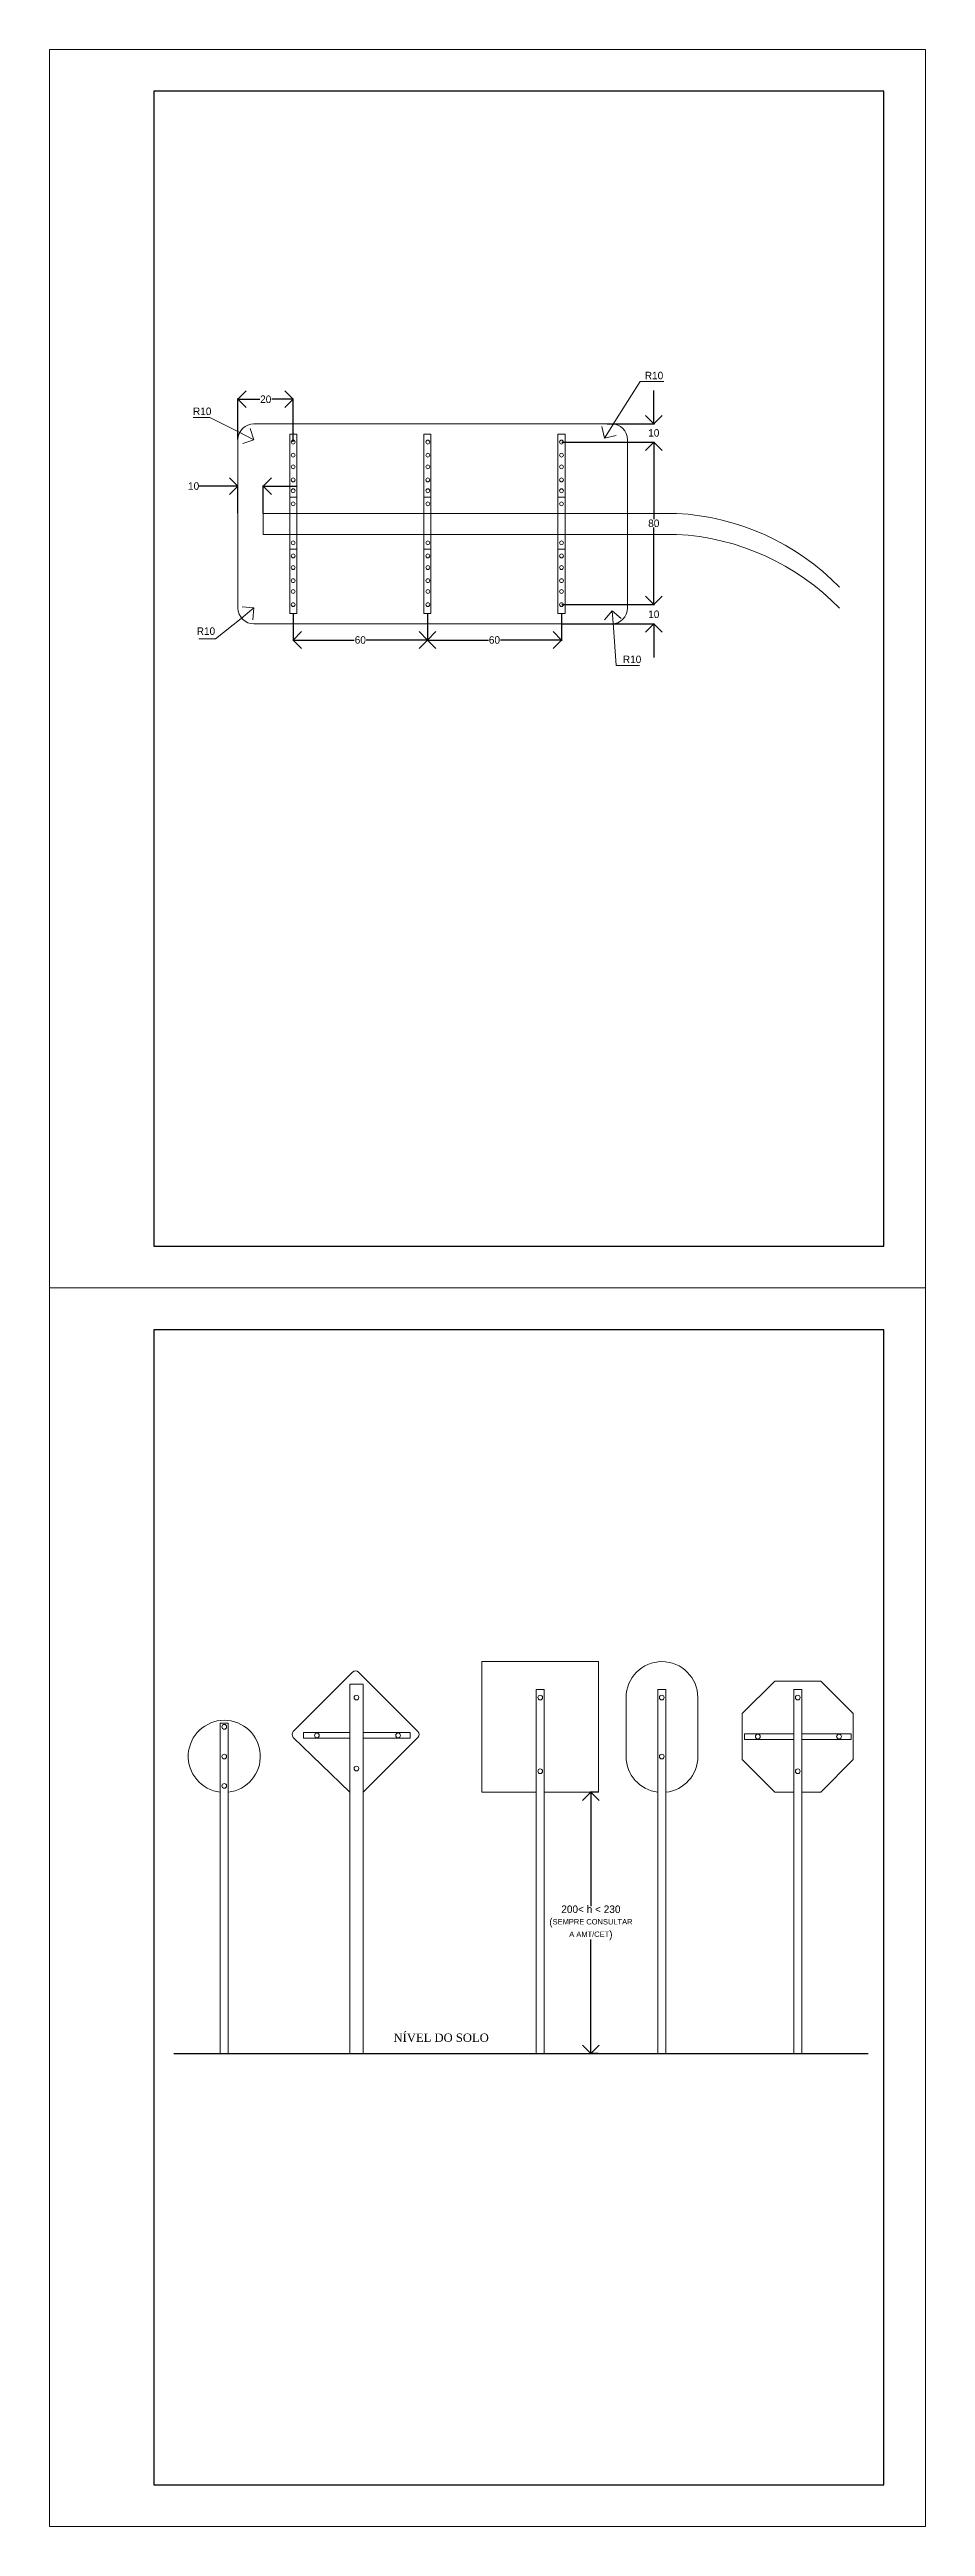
# Model space of a CAD drawing. Extents: x 620 to 1880, y 231 to 825.
# Drawn here: x 620 to 830, y 231 to 825 of the extents above; entities that cross this region are included whole.
import ezdxf

# ---------------------------------------------------------------- set-up
doc = ezdxf.new("R2010")
doc.units = 0
doc.header["$MEASUREMENT"] = 0
doc.layers.get('0').update_dxf_attribs({"linetype": 'CONTINUOUS'})
doc.layers.get('Defpoints').update_dxf_attribs({"linetype": 'CONTINUOUS'})
for name, color, linetype, lineweight in [('COTAS', 7, 'CONTINUOUS', 9), ('linha', 7, 'CONTINUOUS', 18), ('QUAD', 7, 'CONTINUOUS', 25), ('texto', 1, 'CONTINUOUS', 18)]:
    doc.layers.add(name, color=color, linetype=linetype, lineweight=lineweight)
doc.styles.add('STYLE1', font='TIMES.TTF')
doc.dimstyles.get("Standard").update_dxf_attribs({"dimtxt": 1.8, "dimasz": 4, "dimexe": 0.18, "dimexo": 0.0625, "dimgap": 0.09, "dimtad": 0, "dimtih": 1, "dimtoh": 1, "dimzin": 0, "dimdsep": 46, "dimtxsty": 'Standard', "dimblk": 'OPEN90', "dimcen": 0.09, "dimadec": 0, "dimazin": 0, "dimtfac": 1, "dimtofl": 0, "dimtmove": 0, "dimatfit": 3, "dimfxl": 0, "dimtolj": 1, "dimtzin": 0, "dimarcsym": 0})

# ---------------------------------------------------------------- blocks, each defined once
blk = doc.blocks.new('_Open90')
at = {"color": 0, "linetype": 'ByBlock', "lineweight": -2}
for p, q in [((0, 0), (-1, 0)), ((-0.5, 0.5), (0, 0)), ((0, 0), (-0.5, -0.5))]:
    blk.add_line(p, q, dxfattribs=at)
blk = doc.blocks.new('*D8')
at = {"layer": 'COTAS', "color": 0, "lineweight": -2}
for p, q in [((752, 407.37), (750.07, 407.37)), ((750.25, 403.37), (750.25, 380.01)), ((750.25, 348.68), (750.25, 372.03)), ((752, 344.68), (750.07, 344.68))]:
    blk.add_line(p, q, dxfattribs=at)
at = {"layer": 'Defpoints', "color": 0, "lineweight": 13}
for p in [(752.06, 407.37), (750.25, 344.68), (752.06, 344.68)]:
    blk.add_point(p, dxfattribs=at)
at = {"layer": 'COTAS', "color": 0, "lineweight": -2, "xscale": 4, "yscale": 4, "zscale": 4}
for p, rotation in [((750.25, 407.37), 90), ((750.25, 344.68), 270)]:
    blk.add_blockref('_Open90', p, dxfattribs=dict(at, rotation=rotation))
at = {"layer": 'COTAS', "color": 0, "lineweight": 13, "insert": (750.25, 376.02), "char_height": 1.8, "attachment_point": 5}
blk.add_mtext('\\A1;200< h < 230\\P({\\H0.7222x;SEMPRE CONSULTAR\\PA AMT/CET})', dxfattribs=at)
blk = doc.blocks.new('*D39')
at = {"layer": 'COTAS', "color": 0, "lineweight": -2}
for p, q in [((678.89, 689.95), (678.89, 683.49)), ((711.05, 689.95), (711.05, 683.49)), ((682.89, 683.67), (693.53, 683.67)), ((707.05, 683.67), (696.41, 683.67))]:
    blk.add_line(p, q, dxfattribs=at)
at = {"layer": 'Defpoints', "color": 0, "lineweight": 13}
for p in [(678.89, 690.01), (711.05, 690.01), (711.05, 683.67)]:
    blk.add_point(p, dxfattribs=at)
at = {"layer": 'COTAS', "color": 0, "lineweight": -2, "xscale": 4, "yscale": 4, "zscale": 4, "rotation": 180}
blk.add_blockref('_Open90', (678.89, 683.67), dxfattribs=at)
at = {"layer": 'COTAS', "color": 0, "lineweight": -2, "xscale": 4, "yscale": 4, "zscale": 4}
blk.add_blockref('_Open90', (711.05, 683.67), dxfattribs=at)
at = {"layer": 'COTAS', "color": 0, "lineweight": 5, "insert": (694.97, 683.67), "char_height": 1.8, "attachment_point": 5}
blk.add_mtext('\\A1;60', dxfattribs=at)
blk = doc.blocks.new('*D40')
at = {"layer": 'COTAS', "color": 0, "lineweight": -2}
for p, q in [((711.05, 689.95), (711.05, 683.49)), ((743.21, 689.95), (743.21, 683.49)), ((715.05, 683.67), (725.69, 683.67)), ((739.21, 683.67), (728.57, 683.67))]:
    blk.add_line(p, q, dxfattribs=at)
at = {"layer": 'Defpoints', "color": 0, "lineweight": 13}
for p in [(711.05, 690.01), (743.21, 690.01), (743.21, 683.67)]:
    blk.add_point(p, dxfattribs=at)
at = {"layer": 'COTAS', "color": 0, "lineweight": -2, "xscale": 4, "yscale": 4, "zscale": 4, "rotation": 180}
blk.add_blockref('_Open90', (711.05, 683.67), dxfattribs=at)
at = {"layer": 'COTAS', "color": 0, "lineweight": -2, "xscale": 4, "yscale": 4, "zscale": 4}
blk.add_blockref('_Open90', (743.21, 683.67), dxfattribs=at)
at = {"layer": 'COTAS', "color": 0, "lineweight": 5, "insert": (727.13, 683.67), "char_height": 1.8, "attachment_point": 5}
blk.add_mtext('\\A1;60', dxfattribs=at)
blk = doc.blocks.new('*D41')
at = {"layer": 'COTAS', "color": 0, "lineweight": -2}
for p, q in [((765.33, 739.51), (765.33, 743.51)), ((743.26, 731.14), (765.51, 731.14)), ((754.14, 735.51), (765.51, 735.51)), ((765.33, 727.14), (765.33, 723.14))]:
    blk.add_line(p, q, dxfattribs=at)
at = {"layer": 'Defpoints', "color": 0, "lineweight": 13}
for p in [(743.2, 731.14), (754.08, 735.51), (765.33, 731.14)]:
    blk.add_point(p, dxfattribs=at)
at = {"layer": 'COTAS', "color": 0, "lineweight": -2, "xscale": 4, "yscale": 4, "zscale": 4}
for p, rotation in [((765.33, 735.51), 270), ((765.33, 731.14), 90)]:
    blk.add_blockref('_Open90', p, dxfattribs=dict(at, rotation=rotation))
at = {"layer": 'COTAS', "color": 0, "lineweight": 5, "insert": (765.33, 733.33), "char_height": 1.8, "attachment_point": 5}
blk.add_mtext('\\A1;10', dxfattribs=at)
blk = doc.blocks.new('*D42')
at = {"layer": 'COTAS', "color": 0, "lineweight": -2}
for p, q in [((743.26, 731.14), (765.51, 731.14)), ((765.33, 727.14), (765.33, 712.64)), ((765.33, 696.15), (765.33, 710.66)), ((743.26, 692.15), (765.51, 692.15))]:
    blk.add_line(p, q, dxfattribs=at)
at = {"layer": 'Defpoints', "color": 0, "lineweight": 13}
for p in [(743.2, 731.14), (743.2, 692.15), (765.33, 692.15)]:
    blk.add_point(p, dxfattribs=at)
at = {"layer": 'COTAS', "color": 0, "lineweight": -2, "xscale": 4, "yscale": 4, "zscale": 4}
for p, rotation in [((765.33, 731.14), 90), ((765.33, 692.15), 270)]:
    blk.add_blockref('_Open90', p, dxfattribs=dict(at, rotation=rotation))
at = {"layer": 'COTAS', "color": 0, "lineweight": 5, "insert": (765.33, 711.65), "char_height": 1.8, "attachment_point": 5}
blk.add_mtext('\\A1;80', dxfattribs=at)
blk = doc.blocks.new('*D43')
at = {"layer": 'COTAS', "color": 0, "lineweight": -2}
for p, q in [((765.33, 696.15), (765.33, 700.15)), ((743.26, 692.15), (765.51, 692.15)), ((743.27, 687.51), (765.51, 687.51)), ((765.33, 683.51), (765.33, 679.51))]:
    blk.add_line(p, q, dxfattribs=at)
at = {"layer": 'Defpoints', "color": 0, "lineweight": 13}
for p in [(743.2, 692.15), (743.21, 687.51), (765.33, 687.51)]:
    blk.add_point(p, dxfattribs=at)
at = {"layer": 'COTAS', "color": 0, "lineweight": -2, "xscale": 4, "yscale": 4, "zscale": 4}
for p, rotation in [((765.33, 692.15), 270), ((765.33, 687.51), 90)]:
    blk.add_blockref('_Open90', p, dxfattribs=dict(at, rotation=rotation))
at = {"layer": 'COTAS', "color": 0, "lineweight": 5, "insert": (765.33, 689.83), "char_height": 1.8, "attachment_point": 5}
blk.add_mtext('\\A1;10', dxfattribs=at)
blk = doc.blocks.new('*D44')
at = {"layer": 'COTAS', "color": 0, "lineweight": -2}
for p, q in [((665.64, 731.74), (665.64, 741.58)), ((669.64, 741.4), (670.85, 741.4)), ((674.87, 741.4), (673.73, 741.4)), ((678.87, 731.2), (678.87, 741.58))]:
    blk.add_line(p, q, dxfattribs=at)
at = {"layer": 'Defpoints', "color": 0, "lineweight": 13}
for p in [(678.87, 741.4), (665.64, 731.67), (678.87, 731.14)]:
    blk.add_point(p, dxfattribs=at)
at = {"layer": 'COTAS', "color": 0, "lineweight": -2, "xscale": 4, "yscale": 4, "zscale": 4, "rotation": 180}
blk.add_blockref('_Open90', (665.64, 741.4), dxfattribs=at)
at = {"layer": 'COTAS', "color": 0, "lineweight": -2, "xscale": 4, "yscale": 4, "zscale": 4}
blk.add_blockref('_Open90', (678.87, 741.4), dxfattribs=at)
at = {"layer": 'COTAS', "color": 0, "lineweight": 5, "insert": (672.29, 741.4), "char_height": 1.8, "attachment_point": 5}
blk.add_mtext('\\A1;20', dxfattribs=at)
blk = doc.blocks.new('*D45')
at = {"layer": 'COTAS', "color": 0, "lineweight": -2}
for p, q in [((661.64, 720.58), (656.14, 720.58)), ((665.64, 714.09), (665.64, 720.76)), ((671.66, 714.09), (671.66, 720.76)), ((675.66, 720.58), (679.66, 720.58))]:
    blk.add_line(p, q, dxfattribs=at)
at = {"layer": 'Defpoints', "color": 0, "lineweight": 13}
for p in [(665.64, 720.58), (665.64, 714.03), (671.66, 714.03)]:
    blk.add_point(p, dxfattribs=at)
at = {"layer": 'COTAS', "color": 0, "lineweight": -2, "xscale": 4, "yscale": 4, "zscale": 4}
blk.add_blockref('_Open90', (665.64, 720.58), dxfattribs=at)
at = {"layer": 'COTAS', "color": 0, "lineweight": -2, "xscale": 4, "yscale": 4, "zscale": 4, "rotation": 180}
blk.add_blockref('_Open90', (671.66, 720.58), dxfattribs=at)
at = {"layer": 'COTAS', "color": 0, "lineweight": 5, "insert": (655, 720.58), "char_height": 1.8, "attachment_point": 5}
blk.add_mtext('\\A1;10', dxfattribs=at)

msp = doc.modelspace()

# ---------------------------------------------------------------- linework, layer by layer
at = {"layer": 'COTAS', "color": 7, "lineweight": 5}
for p, q in [((762.071, 745.674), (755.451, 735.164)), ((767.721, 745.674), (762.071, 745.674)), ((654.91, 737.016), (658.91, 737.016)), ((658.91, 737.016), (665.907, 733.479)), ((656.264, 683.916), (660.264, 683.916)), ((660.264, 683.916), (666.364, 688.841)), ((756.284, 677.581), (755.693, 686.687)), ((761.934, 677.581), (756.284, 677.581))]:
    msp.add_line(p, q, dxfattribs=at)
at = {"layer": 'COTAS', "color": 1, "lineweight": 20}
for p, q in [((665.637, 731.674), (665.637, 691.354)), ((669.477, 735.514), (755.21, 735.514)), ((759.05, 731.674), (759.05, 691.354)), ((669.477, 687.514), (755.21, 687.514))]:
    msp.add_line(p, q, dxfattribs=at)
at = {"layer": 'COTAS', "color": 7, "lineweight": 13}
for p, q in [((679.739, 717.891), (678.05, 717.891)), ((711.894, 717.891), (710.206, 717.891)), ((744.05, 717.891), (742.361, 717.891)), ((679.739, 705.477), (678.05, 705.477)), ((711.894, 705.477), (710.206, 705.477)), ((744.05, 705.477), (742.361, 705.477))]:
    msp.add_line(p, q, dxfattribs=at)
at = {"layer": 'COTAS', "color": 1, "lineweight": 18}
for p, q in [((693.133, 436.155), (678.896, 421.918)), ((708.784, 421.918), (694.547, 436.155)), ((752.063, 438.668), (724.133, 438.668)), ((724.133, 438.668), (724.133, 407.366)), ((752.063, 407.366), (752.063, 438.668)), ((758.681, 415.913), (758.681, 430.063)), ((775.892, 415.913), (775.892, 430.063)), ((678.896, 420.504), (692.43, 407.366)), ((695.646, 407.366), (708.784, 420.504)), ((724.133, 407.366), (737.133, 407.366)), ((739.063, 407.366), (752.063, 407.366))]:
    msp.add_line(p, q, dxfattribs=at)
msp.add_lwpolyline([(800.813, 407.366), (805.363, 407.366), (813.161, 415.164), (813.161, 426.192), (805.363, 433.991), (794.334, 433.991), (786.536, 426.192), (786.536, 415.164), (794.334, 407.366), (798.884, 407.366)], dxfattribs=at)
at = {"layer": 'COTAS', "color": 1, "lineweight": 20}
for centre, start, end in [((669.477, 731.674), 90, 180), ((755.21, 731.674), 0, 90), ((669.477, 691.354), 180, 270), ((755.21, 691.354), 270, 0)]:
    msp.add_arc(centre, 3.84, start, end, dxfattribs=at)
at = {"layer": 'COTAS', "color": 1, "lineweight": 18}
for centre, radius, start, end in [((693.84, 435.448), 1, 45, 135), ((767.287, 430.063), 8.605, 0, 180), ((662.355, 415.955), 8.643, 276.409196, 263.590804), ((662.355, 415.955), 8.643, 276.409196, 263.590804), ((679.603, 421.211), 1, 135, 225), ((708.077, 421.211), 1, 315, 45), ((767.287, 415.913), 8.605, 180, 263.312515), ((767.287, 415.913), 8.605, 276.186907, 0)]:
    msp.add_arc(centre, radius, start, end, dxfattribs=at)
at = {"layer": 'linha', "color": 5, "lineweight": 18}
for p, q in [((678.05, 733.014), (679.739, 733.014)), ((678.05, 714.028), (678.05, 733.014)), ((678.05, 731.674), (678.05, 714.028)), ((679.739, 714.028), (679.739, 733.014)), ((710.206, 733.014), (711.894, 733.014)), ((710.206, 714.028), (710.206, 733.014)), ((711.894, 714.028), (711.894, 733.014)), ((711.894, 731.674), (711.894, 714.028)), ((742.361, 733.014), (744.05, 733.014)), ((742.361, 714.028), (742.361, 733.014)), ((744.05, 714.028), (744.05, 733.014)), ((744.05, 731.674), (744.05, 714.028)), ((671.664, 714.028), (770.811, 714.028)), ((671.664, 714.028), (671.664, 709)), ((671.664, 709), (770.811, 709)), ((678.05, 690.014), (678.05, 709)), ((678.05, 709), (678.05, 691.354)), ((679.739, 690.014), (679.739, 709)), ((710.206, 690.014), (710.206, 709)), ((711.894, 690.014), (711.894, 709)), ((711.894, 709), (711.894, 691.354)), ((742.361, 690.014), (742.361, 709)), ((744.05, 690.014), (744.05, 709)), ((744.05, 709), (744.05, 691.354)), ((678.05, 690.014), (679.739, 690.014)), ((711.894, 690.014), (710.206, 690.014)), ((710.206, 690.014), (711.894, 690.014)), ((742.361, 690.014), (744.05, 690.014)), ((692.43, 344.683), (692.43, 433.279)), ((692.43, 433.279), (695.646, 433.279)), ((692.43, 417.842), (692.43, 433.279)), ((692.43, 433.279), (695.646, 433.279)), ((695.646, 344.683), (695.646, 433.279)), ((695.646, 433.279), (695.646, 417.842)), ((737.133, 432.014), (737.133, 416.556)), ((739.063, 432.014), (737.133, 432.014)), ((737.133, 430.984), (737.133, 416.556)), ((739.063, 344.683), (739.063, 432.014)), ((739.063, 344.683), (739.063, 430.984)), ((766.284, 432.014), (768.214, 432.014)), ((768.214, 432.014), (766.284, 432.014)), ((766.284, 432.014), (766.284, 416.556)), ((766.284, 430.984), (766.284, 416.556)), ((768.214, 344.683), (768.214, 432.014)), ((768.214, 344.683), (768.214, 430.984)), ((798.884, 432.014), (798.884, 416.556)), ((800.813, 432.014), (798.884, 432.014)), ((798.884, 430.984), (798.884, 416.556)), ((800.813, 344.683), (800.813, 432.014)), ((800.813, 344.683), (800.813, 430.984)), ((661.39, 423.951), (661.39, 416.556)), ((661.39, 423.951), (661.39, 416.556)), ((661.39, 409.523), (661.39, 423.951)), ((661.39, 423.951), (663.32, 423.951)), ((663.32, 344.683), (663.32, 423.951)), ((663.32, 423.951), (663.32, 407.366)), ((661.39, 416.556), (661.39, 399.072)), ((661.39, 416.556), (661.39, 399.072)), ((681.357, 421.635), (692.43, 421.635)), ((681.357, 420.349), (681.357, 421.635)), ((681.357, 420.349), (681.357, 421.635)), ((681.357, 421.635), (692.43, 421.635)), ((681.357, 420.349), (692.43, 420.349)), ((692.43, 420.349), (681.357, 420.349)), ((692.43, 399.001), (692.43, 416.556)), ((695.646, 421.635), (706.929, 421.635)), ((695.646, 420.349), (706.929, 420.349)), ((695.646, 416.556), (695.646, 399.001)), ((706.929, 420.349), (706.929, 421.635)), ((706.929, 420.349), (706.929, 421.635)), ((737.133, 416.556), (737.133, 399.072)), ((737.133, 416.556), (737.133, 399.072)), ((766.284, 416.556), (766.284, 399.072)), ((766.284, 416.556), (766.284, 399.072)), ((787.062, 421.321), (798.884, 421.321)), ((787.062, 421.321), (798.884, 421.321)), ((787.062, 420.035), (787.062, 421.321)), ((787.062, 420.035), (787.062, 421.321)), ((787.062, 420.035), (798.884, 420.035)), ((798.884, 420.035), (787.062, 420.035)), ((798.884, 416.556), (798.884, 399.072)), ((798.884, 416.556), (798.884, 399.072)), ((800.813, 421.321), (812.635, 421.321)), ((800.813, 420.035), (812.635, 420.035)), ((812.635, 421.321), (812.635, 420.035)), ((661.39, 407.366), (661.39, 409.523)), ((661.39, 399.072), (661.39, 344.683)), ((661.39, 399.001), (661.39, 344.683)), ((737.133, 399.072), (737.133, 344.683)), ((737.133, 399.001), (737.133, 344.683)), ((766.284, 399.072), (766.284, 399.001)), ((766.284, 399.072), (766.284, 344.683)), ((766.284, 399.001), (766.284, 344.683)), ((798.884, 399.072), (798.884, 399.001)), ((798.884, 399.072), (798.884, 344.683)), ((798.884, 399.001), (798.884, 344.683)), ((667.943, 344.683), (671.159, 344.683)), ((668.586, 344.683), (670.516, 344.683))]:
    msp.add_line(p, q, dxfattribs=at)
at = {"layer": 'linha', "color": 5, "lineweight": 5}
for p, q in [((678.05, 709), (678.05, 714.028)), ((679.739, 709), (679.739, 714.028)), ((710.206, 709), (710.206, 714.028)), ((711.894, 714.028), (711.894, 709)), ((742.361, 714.028), (742.361, 709)), ((744.05, 714.028), (744.05, 709))]:
    msp.add_line(p, q, dxfattribs=at)
at = {"layer": 'linha', "color": 7, "lineweight": 30}
msp.add_line((650.264, 344.683), (816.695, 344.683), dxfattribs=at)
at = {"layer": 'linha', "color": 7, "lineweight": 18}
for points in [[(830.463, 825.271), (620.463, 825.271), (620.463, 528.271), (830.463, 528.271)], [(830.463, 528.271), (620.463, 528.271), (620.463, 231.271), (830.463, 231.271)]]:
    msp.add_lwpolyline(points, close=True, dxfattribs=at)
at = {"layer": 'linha', "color": 7, "lineweight": 20}
for points in [[(693.471, 430.063, -1), (694.605, 430.063, -1)], [(737.531, 430.063, -1), (738.665, 430.063, -1)], [(766.682, 430.063, -1), (767.816, 430.063, -1)], [(799.282, 430.063, -1), (800.415, 430.063, -1)], [(661.788, 423.03, -1), (662.922, 423.03, -1)], [(661.788, 415.913, -1), (662.922, 415.913, -1)], [(766.682, 415.913, -1), (767.816, 415.913, -1)], [(693.471, 413.034, -1), (694.605, 413.034, -1)], [(737.531, 412.376, -1), (738.665, 412.376, -1)], [(799.282, 412.376, -1), (800.415, 412.376, -1)], [(661.788, 408.88, -1), (662.922, 408.88, -1)]]:
    msp.add_lwpolyline(points, format="xyb", close=True, dxfattribs=at)
at = {"layer": 'linha', "color": 7, "lineweight": 18}
msp.add_lwpolyline([(661.788, 415.913, -1), (662.922, 415.913, -1)], format="xyb", close=True, dxfattribs=at)
for centre, radius in [((678.87, 731.14), 0.467), ((711.157, 731.14), 0.467), ((743.199, 731.14), 0.467), ((678.87, 727.993), 0.467), ((678.87, 725.206), 0.467), ((711.157, 727.993), 0.467), ((711.157, 725.206), 0.467), ((743.199, 727.993), 0.467), ((743.199, 725.206), 0.467), ((678.87, 722.059), 0.467), ((678.87, 719.464), 0.467), ((711.157, 722.059), 0.467), ((711.157, 719.464), 0.467), ((743.199, 722.059), 0.467), ((743.199, 719.464), 0.467), ((678.87, 716.317), 0.467), ((711.157, 716.317), 0.467), ((743.199, 716.317), 0.467), ((678.87, 706.978), 0.467), ((711.157, 706.978), 0.467), ((743.199, 706.978), 0.467), ((678.87, 703.831), 0.467), ((678.87, 701.044), 0.467), ((711.157, 703.831), 0.467), ((711.157, 701.044), 0.467), ((743.199, 703.831), 0.467), ((743.199, 701.044), 0.467), ((678.87, 697.896), 0.467), ((678.87, 695.302), 0.467), ((711.157, 697.896), 0.467), ((711.157, 695.302), 0.467), ((743.199, 697.896), 0.467), ((743.199, 695.302), 0.467), ((678.87, 692.155), 0.467), ((711.157, 692.155), 0.467), ((743.199, 692.155), 0.467), ((694.038, 430.063), 0.567), ((662.355, 415.913), 0.567), ((694.038, 413.034), 0.567)]:
    msp.add_circle(centre, radius, dxfattribs=at)
at = {"layer": 'linha', "color": 7, "lineweight": 20}
for centre in [(684.573, 420.992), (704.032, 420.992), (790.278, 420.678), (809.738, 420.678)]:
    msp.add_circle(centre, 0.567, dxfattribs=at)
at = {"layer": 'linha', "color": 5, "lineweight": 18}
for centre in [(767.775, 655.413), (767.775, 650.385)]:
    msp.add_arc(centre, 58.694, 44.195258, 87.034996, dxfattribs=at)
at = {"layer": 'QUAD', "color": 5, "lineweight": 20}
for p, q in [((820.463, 815.271), (645.463, 815.271)), ((820.463, 538.271), (820.463, 815.271)), ((645.463, 538.271), (820.463, 538.271))]:
    msp.add_line(p, q, dxfattribs=at)
at = {"layer": 'QUAD', "color": 7, "lineweight": 9}
for p, q in [((830.463, 231.271), (830.463, 528.271)), ((620.463, 231.271), (830.463, 231.271))]:
    msp.add_line(p, q, dxfattribs=at)
at = {"layer": 'QUAD', "color": 5, "lineweight": 25}
for p, q in [((820.463, 518.271), (645.463, 518.271)), ((645.463, 241.271), (820.463, 241.271))]:
    msp.add_line(p, q, dxfattribs=at)
at = {"layer": 'QUAD', "color": 5, "lineweight": 30}
for p, q in [((645.463, 518.271), (645.463, 241.271)), ((820.463, 241.271), (820.463, 518.271))]:
    msp.add_line(p, q, dxfattribs=at)
msp.add_lwpolyline([(820.463, 815.271), (645.463, 815.271), (645.463, 538.271), (820.463, 538.271)], close=True, dxfattribs=at)
msp.add_lwpolyline([(645.463, 241.271), (820.463, 241.271), (820.463, 518.271), (645.463, 518.271)], dxfattribs=at)

# ---------------------------------------------------------------- block references
at = {"layer": 'COTAS', "color": 7, "lineweight": 5, "yscale": 4, "zscale": 4}
for p, xscale, rotation in [((669.477, 731.674), 4.000000000000029, 333.1805714965586), ((753.516, 732.092), 4.00000000000003, 237.7935101503444), ((669.477, 691.354), 4.000000000000012, 38.91533852270067), ((755.382, 690.675), 3.99999999999995, 94.45795254688215)]:
    msp.add_blockref('_Open90', p, dxfattribs=dict(at, xscale=xscale, rotation=rotation))

# ---------------------------------------------------------------- texts
at = {"layer": 'COTAS', "color": 7, "lineweight": 5, "char_height": 1.8, "attachment_point": 5}
for insert in [(765.387, 747.082), (657.06, 738.506), (657.961, 685.783), (760.125, 679.011)]:
    msp.add_mtext('\\A1;R10', dxfattribs=dict(at, insert=insert))
at = {"layer": 'texto', "color": 1, "lineweight": 18, "style": 'STYLE1'}
msp.add_text('NÍVEL DO SOLO', height=2.00216, dxfattribs=at).set_placement((702.925, 347.485))

# ---------------------------------------------------------------- dimensions: what is measured, and where the dimension line sits
at = {"layer": 'COTAS', "color": 7, "lineweight": 5}
for base, p1, p2, text, picture, middle in [((678.87, 741.396), (665.637, 731.674), (678.87, 731.14), '20', '*D44', (672.292, 741.396)), ((665.637, 720.578), (671.664, 714.028), (665.637, 714.028), '10', '*D45', (654.997, 720.578))]:
    dim = msp.add_linear_dim(base=base, p1=p1, p2=p2, text=text, dimstyle='Standard', dxfattribs=at)
    dim.commit()
    dim.dimension.update_dxf_attribs({"geometry": picture, "text_midpoint": middle, "dimtype": 160})
dim = msp.add_linear_dim(base=(765.333, 731.14), p1=(754.081, 735.514), p2=(743.199, 731.14), angle=90, text='10', dimstyle='Standard', dxfattribs=at)
dim.commit()
dim.dimension.update_dxf_attribs({"geometry": '*D41', "text_midpoint": (765.333, 733.327)})
for base, p1, p2, text, picture, middle in [((765.333, 692.155), (743.199, 731.14), (743.199, 692.155), '80', '*D42', (765.333, 711.647)), ((765.333, 687.514), (743.199, 692.155), (743.206, 687.514), '10', '*D43', (765.333, 689.834))]:
    dim = msp.add_linear_dim(base=base, p1=p1, p2=p2, angle=90, text=text, dimstyle='Standard', override={"dimtmove": 1}, dxfattribs=at)
    dim.commit()
    dim.dimension.update_dxf_attribs({"geometry": picture, "text_midpoint": middle})
dim = msp.add_linear_dim(base=(711.05, 683.67), p1=(678.894, 690.014), p2=(711.05, 690.014), text='60', dimstyle='Standard', dxfattribs=at)
dim.commit()
dim.dimension.update_dxf_attribs({"geometry": '*D39', "text_midpoint": (694.972, 683.67)})
dim = msp.add_linear_dim(base=(743.206, 683.67), p1=(711.05, 690.014), p2=(743.206, 690.014), text='60', dimstyle='Standard', override={"dimtmove": 1}, dxfattribs=at)
dim.commit()
dim.dimension.update_dxf_attribs({"geometry": '*D40', "text_midpoint": (727.128, 683.67)})
at = {"layer": 'COTAS', "color": 7, "lineweight": 13}
dim = msp.add_linear_dim(base=(750.247, 344.683), p1=(752.063, 407.366), p2=(752.063, 344.683), angle=90, text='200< h < 230\\P({\\H0.7222x;SEMPRE CONSULTAR\\PA AMT/CET})', dimstyle='Standard', dxfattribs=at)
dim.commit()
dim.dimension.update_dxf_attribs({"geometry": '*D8', "text_midpoint": (750.247, 376.024)})

doc.saveas('drawing.dxf')
